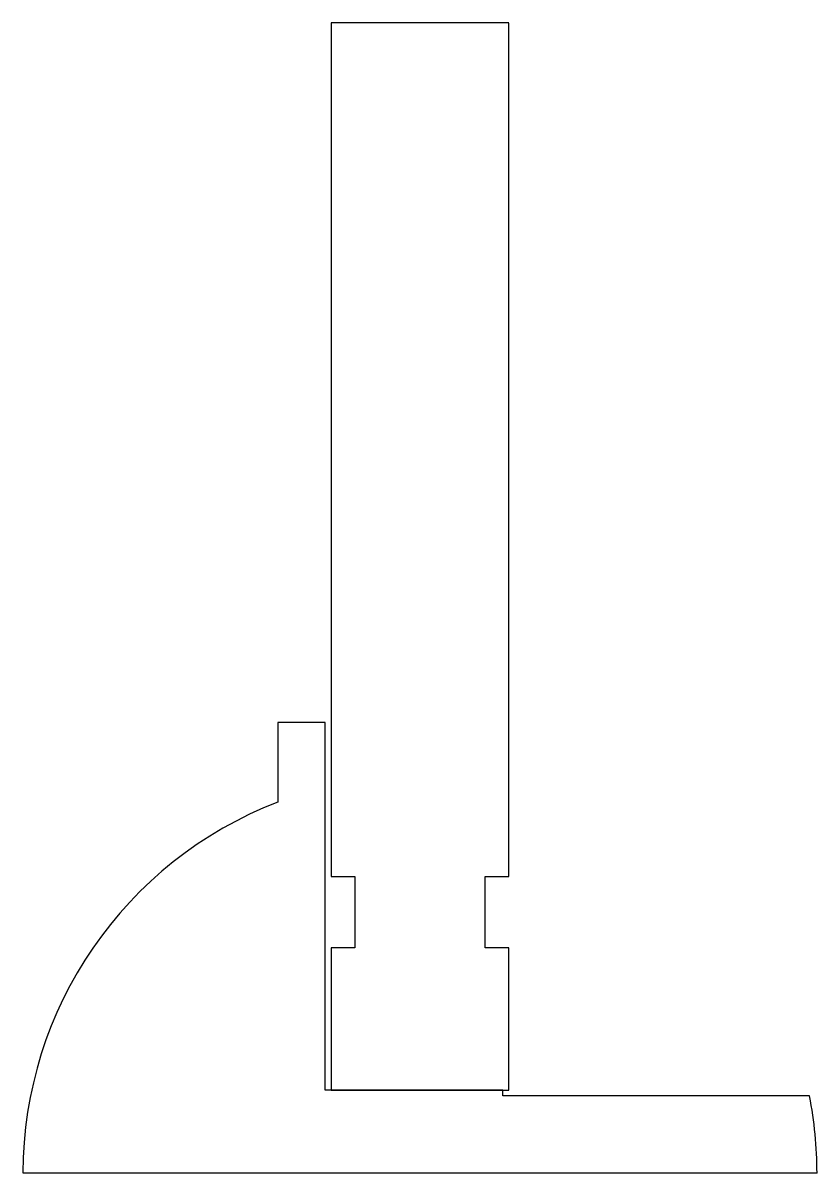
# Model space of a CAD drawing. Header units: millimetres. Extents: x -67 to 67, y 0 to 194.
import ezdxf

# ---------------------------------------------------------------- set-up
doc = ezdxf.new("R2010")
doc.units = ezdxf.units.MM

msp = doc.modelspace()

# ---------------------------------------------------------------- linework, layer by layer
for p, q in [((15, 194), (-15, 194)), ((-15, 194), (-15, 50)), ((15, 50), (15, 194)), ((-16, 76), (-24, 76)), ((-24, 76), (-24, 62.55)), ((-16, 14), (-16, 76)), ((-15, 50), (-11, 50)), ((-11, 50), (-11, 38)), ((11, 38), (11, 50)), ((11, 50), (15, 50)), ((-11, 38), (-15, 38)), ((-15, 38), (-15, 14)), ((15, 38), (11, 38)), ((15, 14), (15, 38)), ((-15, 14), (-16, 14)), ((14, 14), (-15, 14)), ((-15, 14), (14, 14)), ((14, 13), (14, 14)), ((14, 14), (15, 14)), ((65.73, 13), (14, 13)), ((-67, 0), (67, 0))]:
    msp.add_line(p, q)
for start, end in [(110.9902, 180), (360, 371.1881)]:
    msp.add_arc((0, 0), 67, start, end)

doc.saveas('drawing.dxf')
